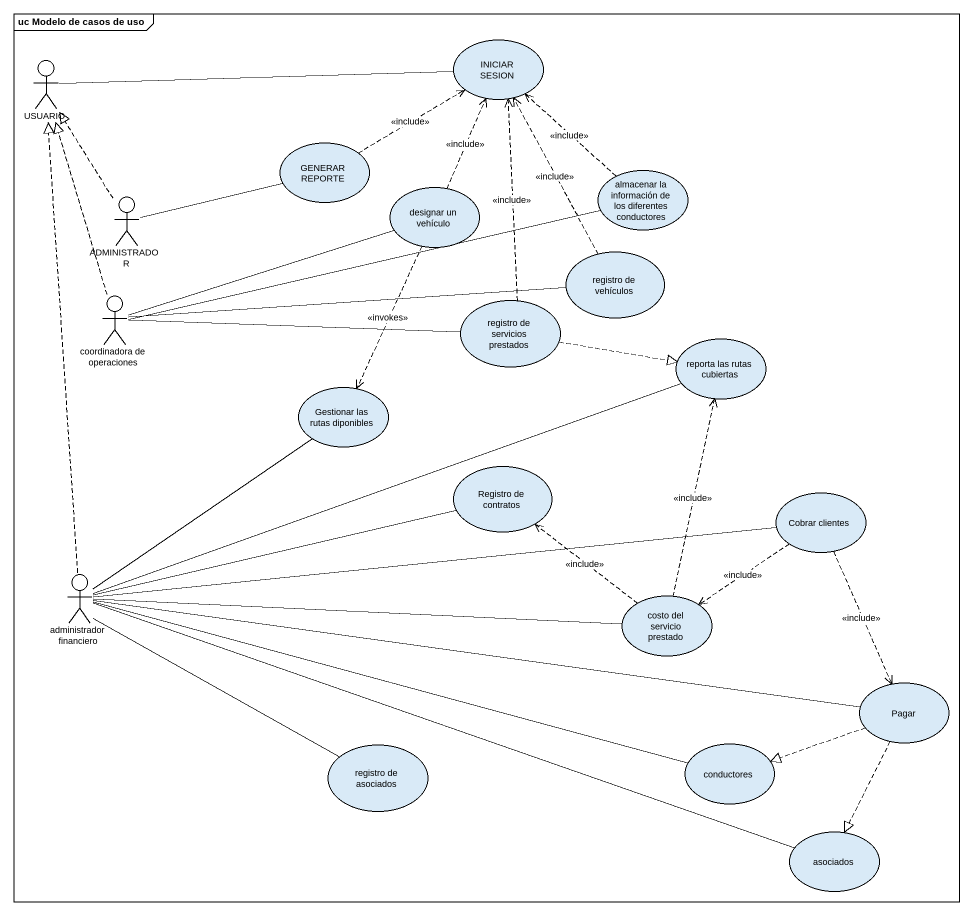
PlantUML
@startuml
mainframe uc Modelo de casos de uso
usecase "INICIAR SESION" as INICIAR_SESION
actor USUARIO
usecase "GENERAR REPORTE" as GENERAR_REPORTE
actor ADMINISTRADOR
usecase "designar un vehículo" as designar_un_vehículo
usecase "almacenar la información de los diferentes conductores" as almacenar_la_información_de
usecase "registro de vehículos" as registro_de_vehículos
actor "coordinadora de operaciones" as coordinadora_de_operaciones
usecase "registro de servicios prestados" as registro_de_servicios
usecase "reporta las rutas cubiertas" as reporta_las_rutas_cubiertas
usecase "Gestionar las rutas diponibles" as Gestionar_las_rutas
usecase "Registro de contratos" as Registro_de_contratos
usecase "Cobrar clientes" as Cobrar_clientes
actor "administrador financiero" as administrador_financiero
usecase "costo del servicio prestado" as costo_del_servicio_prestado
usecase Pagar
usecase "registro de asociados" as registro_de_asociados
usecase conductores
usecase asociados
USUARIO -right- INICIAR_SESION
GENERAR_REPORTE .right.> INICIAR_SESION : <<include>>
ADMINISTRADOR .up.|> USUARIO
ADMINISTRADOR -right- GENERAR_REPORTE
designar_un_vehículo .up.> INICIAR_SESION : <<include>>
designar_un_vehículo -left- coordinadora_de_operaciones
designar_un_vehículo ..> Gestionar_las_rutas : <<invokes>>
almacenar_la_información_de .up.> INICIAR_SESION : <<include>>
registro_de_vehículos .up.> INICIAR_SESION : <<include>>
coordinadora_de_operaciones .up.|> USUARIO
coordinadora_de_operaciones -right- almacenar_la_información_de
coordinadora_de_operaciones -right- registro_de_vehículos
coordinadora_de_operaciones -right- registro_de_servicios
registro_de_servicios .up.> INICIAR_SESION : <<include>>
registro_de_servicios .right.|> reporta_las_rutas_cubiertas
Cobrar_clientes ..> costo_del_servicio_prestado : <<include>>
Cobrar_clientes ..> Pagar : <<include>>
administrador_financiero .up.|> USUARIO
administrador_financiero -right- reporta_las_rutas_cubiertas
administrador_financiero -up- Gestionar_las_rutas
administrador_financiero -right- Registro_de_contratos
administrador_financiero -right- Cobrar_clientes
administrador_financiero -right- costo_del_servicio_prestado
administrador_financiero -right- Pagar
administrador_financiero -right- registro_de_asociados
administrador_financiero -right- conductores
administrador_financiero -right- asociados
costo_del_servicio_prestado .up.> reporta_las_rutas_cubiertas : <<include>>
costo_del_servicio_prestado .up.> Registro_de_contratos : <<include>>
Pagar .left.|> conductores
Pagar ..|> asociados
@enduml
